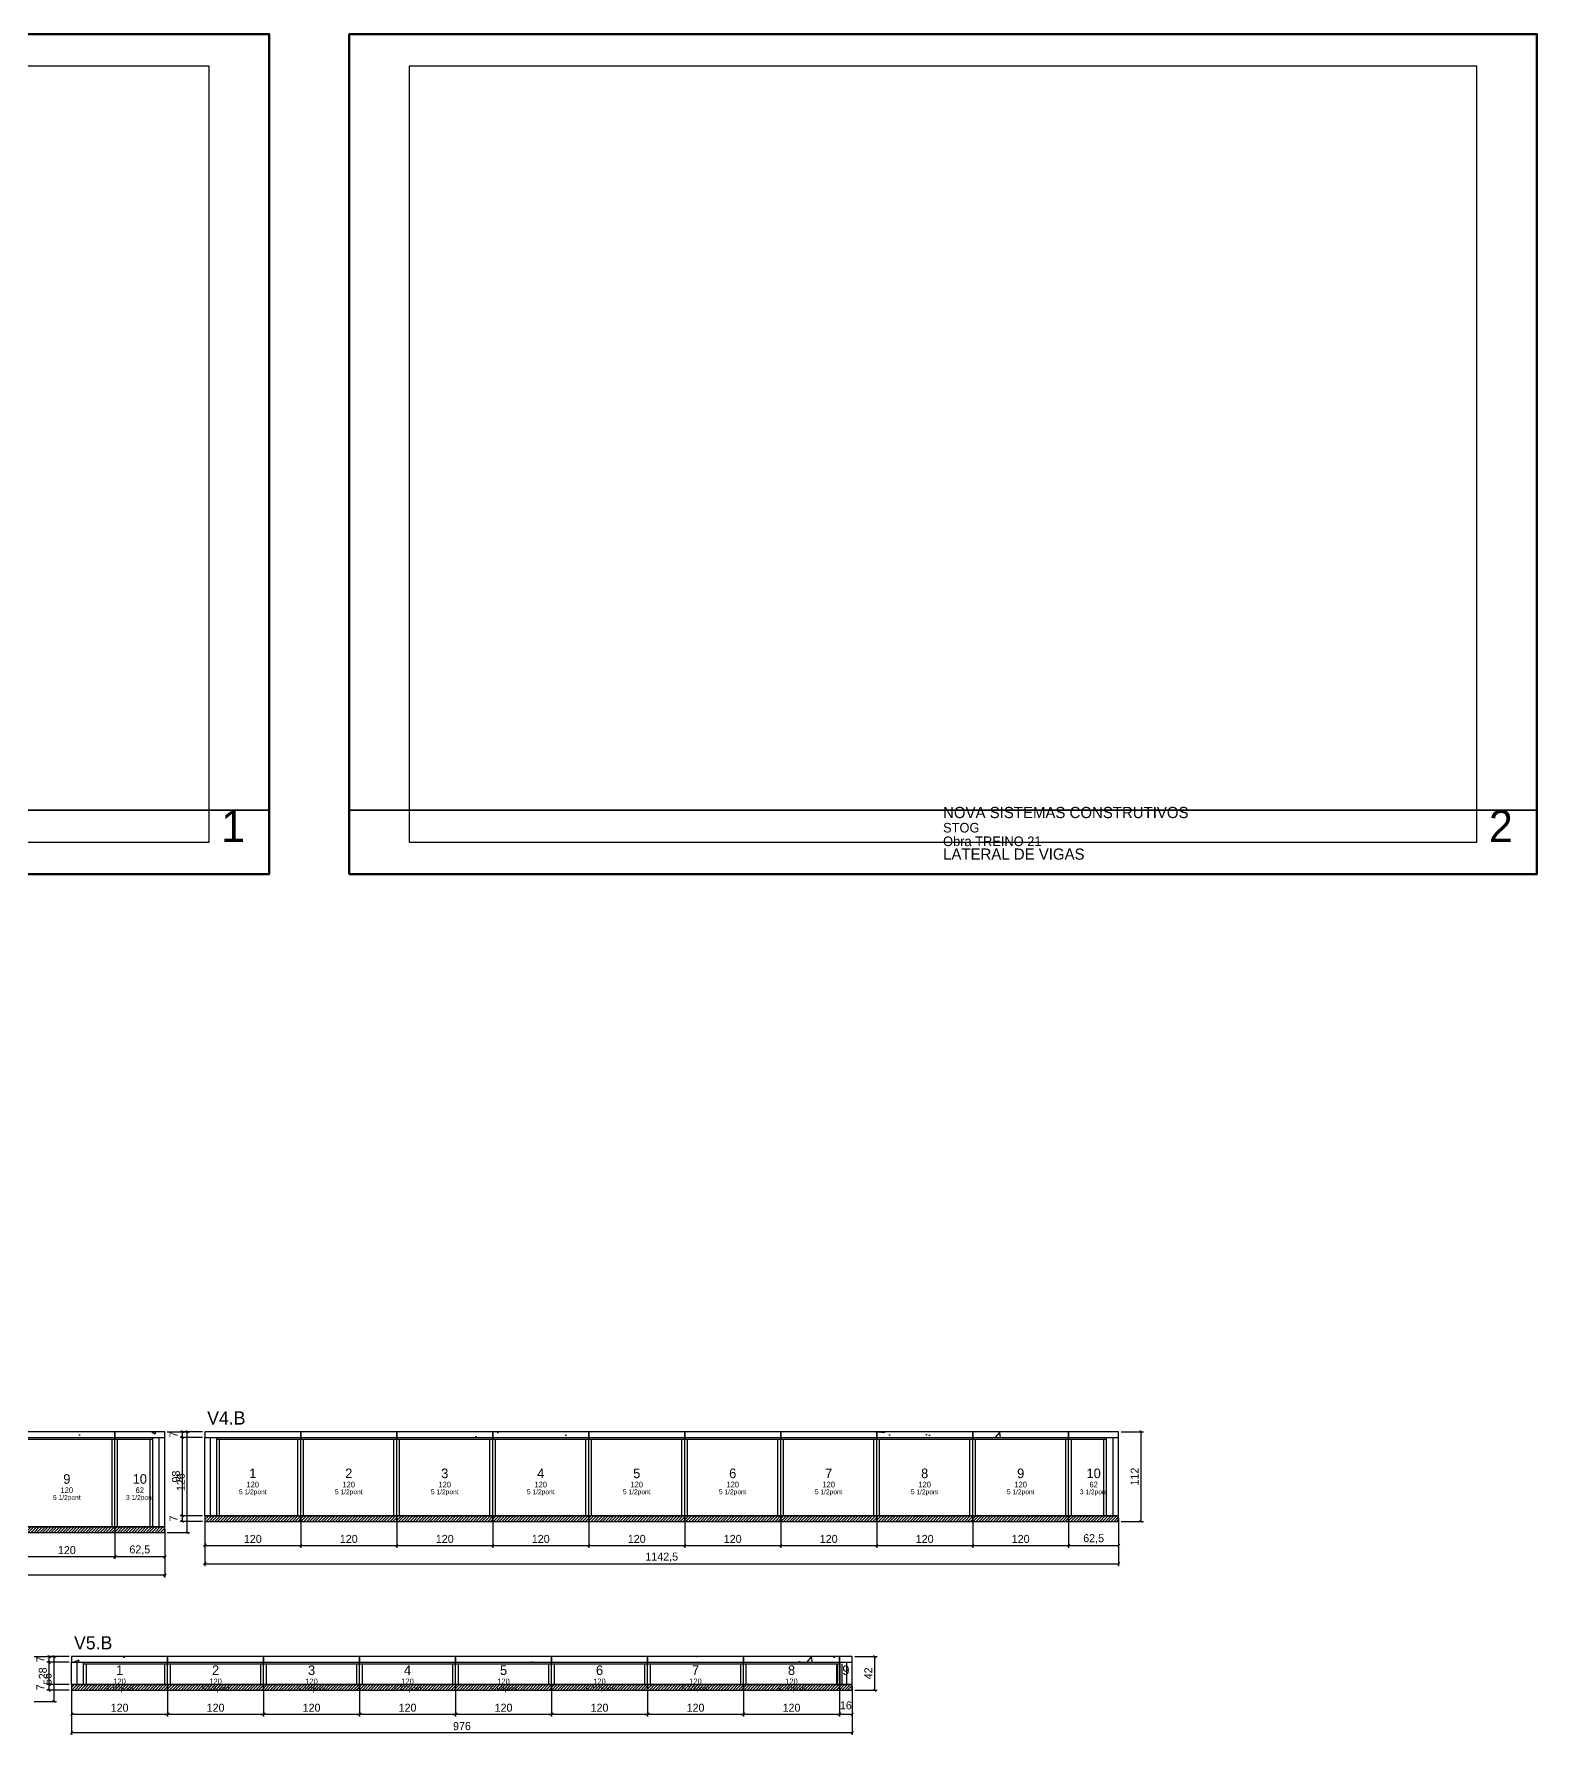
# Model space of a CAD drawing. Extents: x -69 to 3070, y -7974 to 1250.
# Drawn here: x 1191 to 3070, y -876 to 1250 of the extents above; entities that cross this region are included whole.
import ezdxf
from ezdxf.enums import TextEntityAlignment as Align

# ---------------------------------------------------------------- set-up
doc = ezdxf.new("R2010")
doc.units = 0
for name, color, linetype in [('5', 5, 'Continuous'), ('CARIMBO', 255, 'Continuous'), ('COTA', 241, 'Continuous'), ('Folhas', 255, 'Continuous'), ('Hachura', 251, 'Continuous'), ('NOMENCLATURA', 7, 'Continuous'), ('Painéis', 200, 'Continuous'), ('SARR_2.2x7', 40, 'Continuous'), ('SARR_3.5x7', 81, 'Continuous'), ('texto', 7, 'Continuous')]:
    doc.layers.add(name, color=color, linetype=linetype)
doc.dimstyles.new('PAINEL', dxfattribs={"dimtxt": 10, "dimasz": 3, "dimexe": 3, "dimexo": 3, "dimgap": 3, "dimtad": 1, "dimblk": 'OBLIQUE', "dimblk1": 'OBLIQUE', "dimcen": 2.5, "dimclrd": 4, "dimclre": 4, "dimclrt": 240, "dimazin": 3, "dimtfac": 1, "dimtmove": 0, "dimatfit": 3})

# ---------------------------------------------------------------- blocks, each defined once
blk = doc.blocks.new('_OBLIQUE')
at = {"color": 0, "linetype": 'BYBLOCK'}
blk.add_line((-0.5, -0.5), (0.5, 0.5), dxfattribs=at)

msp = doc.modelspace()

# ---------------------------------------------------------------- hatches: boundary and pattern name
at = {"layer": 'Hachura'}
h = msp.add_hatch(dxfattribs=at)
h.set_pattern_fill('AR-CONC', scale=0.8)
h.paths.add_polyline_path([(1172, -504), (1292, -504), (1292, -497), (1172, -497)])
h = msp.add_hatch(dxfattribs=at)
h.set_pattern_fill('AR-CONC', scale=0.8)
h.paths.add_polyline_path([(1292, -504), (1354.5, -504), (1354.5, -497), (1292, -497)])
h = msp.add_hatch(dxfattribs=at)
h.set_pattern_fill('AR-CONC', scale=0.8)
h.paths.add_polyline_path([(1404.5, -504), (1524.5, -504), (1524.5, -497), (1404.5, -497)])
h = msp.add_hatch(dxfattribs=at)
h.set_pattern_fill('AR-CONC', scale=0.8)
h.paths.add_polyline_path([(1524.5, -504), (1644.5, -504), (1644.5, -497), (1524.5, -497)])
h = msp.add_hatch(dxfattribs=at)
h.set_pattern_fill('AR-CONC', scale=0.8)
h.paths.add_polyline_path([(1644.5, -504), (1764.5, -504), (1764.5, -497), (1644.5, -497)])
h = msp.add_hatch(dxfattribs=at)
h.set_pattern_fill('AR-CONC', scale=0.8)
h.paths.add_polyline_path([(1764.5, -504), (1884.5, -504), (1884.5, -497), (1764.5, -497)])
h = msp.add_hatch(dxfattribs=at)
h.set_pattern_fill('AR-CONC', scale=0.8)
h.paths.add_polyline_path([(1884.5, -504), (2004.5, -504), (2004.5, -497), (1884.5, -497)])
h = msp.add_hatch(dxfattribs=at)
h.set_pattern_fill('AR-CONC', scale=0.8)
h.paths.add_polyline_path([(2004.5, -504), (2124.5, -504), (2124.5, -497), (2004.5, -497)])
h = msp.add_hatch(dxfattribs=at)
h.set_pattern_fill('AR-CONC', scale=0.8)
h.paths.add_polyline_path([(2124.5, -504), (2244.5, -504), (2244.5, -497), (2124.5, -497)])
h = msp.add_hatch(dxfattribs=at)
h.set_pattern_fill('AR-CONC', scale=0.8)
h.paths.add_polyline_path([(2244.5, -504), (2364.5, -504), (2364.5, -497), (2244.5, -497)])
h = msp.add_hatch(dxfattribs=at)
h.set_pattern_fill('AR-CONC', scale=0.8)
h.paths.add_polyline_path([(2364.5, -504), (2484.5, -504), (2484.5, -497), (2364.5, -497)])
h = msp.add_hatch(dxfattribs=at)
h.set_pattern_fill('AR-CONC', scale=0.8)
h.paths.add_polyline_path([(2484.5, -504), (2547, -504), (2547, -497), (2484.5, -497)])
h = msp.add_hatch(dxfattribs=at)
h.set_pattern_fill('ANSI31', scale=0.8)
h.paths.add_polyline_path([(1172, -623), (1292, -623), (1292, -616), (1172, -616)])
h = msp.add_hatch(dxfattribs=at)
h.set_pattern_fill('ANSI31', scale=0.8)
h.paths.add_polyline_path([(1292, -623), (1354.5, -623), (1354.5, -616), (1292, -616)])
h = msp.add_hatch(dxfattribs=at)
h.set_pattern_fill('ANSI31', scale=0.8)
h.paths.add_polyline_path([(1404.5, -609), (1524.5, -609), (1524.5, -602), (1404.5, -602)])
h = msp.add_hatch(dxfattribs=at)
h.set_pattern_fill('ANSI31', scale=0.8)
h.paths.add_polyline_path([(1524.5, -609), (1644.5, -609), (1644.5, -602), (1524.5, -602)])
h = msp.add_hatch(dxfattribs=at)
h.set_pattern_fill('ANSI31', scale=0.8)
h.paths.add_polyline_path([(1644.5, -609), (1764.5, -609), (1764.5, -602), (1644.5, -602)])
h = msp.add_hatch(dxfattribs=at)
h.set_pattern_fill('ANSI31', scale=0.8)
h.paths.add_polyline_path([(1764.5, -609), (1884.5, -609), (1884.5, -602), (1764.5, -602)])
h = msp.add_hatch(dxfattribs=at)
h.set_pattern_fill('ANSI31', scale=0.8)
h.paths.add_polyline_path([(1884.5, -609), (2004.5, -609), (2004.5, -602), (1884.5, -602)])
h = msp.add_hatch(dxfattribs=at)
h.set_pattern_fill('ANSI31', scale=0.8)
h.paths.add_polyline_path([(2004.5, -609), (2124.5, -609), (2124.5, -602), (2004.5, -602)])
h = msp.add_hatch(dxfattribs=at)
h.set_pattern_fill('ANSI31', scale=0.8)
h.paths.add_polyline_path([(2124.5, -609), (2244.5, -609), (2244.5, -602), (2124.5, -602)])
h = msp.add_hatch(dxfattribs=at)
h.set_pattern_fill('ANSI31', scale=0.8)
h.paths.add_polyline_path([(2244.5, -609), (2364.5, -609), (2364.5, -602), (2244.5, -602)])
h = msp.add_hatch(dxfattribs=at)
h.set_pattern_fill('ANSI31', scale=0.8)
h.paths.add_polyline_path([(2364.5, -609), (2484.5, -609), (2484.5, -602), (2364.5, -602)])
h = msp.add_hatch(dxfattribs=at)
h.set_pattern_fill('ANSI31', scale=0.8)
h.paths.add_polyline_path([(2484.5, -609), (2547, -609), (2547, -602), (2484.5, -602)])
h = msp.add_hatch(dxfattribs=at)
h.set_pattern_fill('AR-CONC', scale=0.8)
h.paths.add_polyline_path([(1238, -785), (1358, -785), (1358, -778), (1238, -778)])
h = msp.add_hatch(dxfattribs=at)
h.set_pattern_fill('AR-CONC', scale=0.8)
h.paths.add_polyline_path([(1358, -785), (1478, -785), (1478, -778), (1358, -778)])
h = msp.add_hatch(dxfattribs=at)
h.set_pattern_fill('AR-CONC', scale=0.8)
h.paths.add_polyline_path([(1478, -785), (1598, -785), (1598, -778), (1478, -778)])
h = msp.add_hatch(dxfattribs=at)
h.set_pattern_fill('AR-CONC', scale=0.8)
h.paths.add_polyline_path([(1598, -785), (1718, -785), (1718, -778), (1598, -778)])
h = msp.add_hatch(dxfattribs=at)
h.set_pattern_fill('AR-CONC', scale=0.8)
h.paths.add_polyline_path([(1718, -785), (1838, -785), (1838, -778), (1718, -778)])
h = msp.add_hatch(dxfattribs=at)
h.set_pattern_fill('AR-CONC', scale=0.8)
h.paths.add_polyline_path([(1838, -785), (1958, -785), (1958, -778), (1838, -778)])
h = msp.add_hatch(dxfattribs=at)
h.set_pattern_fill('AR-CONC', scale=0.8)
h.paths.add_polyline_path([(1958, -785), (2078, -785), (2078, -778), (1958, -778)])
h = msp.add_hatch(dxfattribs=at)
h.set_pattern_fill('AR-CONC', scale=0.8)
h.paths.add_polyline_path([(2078, -785), (2198, -785), (2198, -778), (2078, -778)])
h = msp.add_hatch(dxfattribs=at)
h.set_pattern_fill('AR-CONC', scale=0.8)
h.paths.add_polyline_path([(2198, -785), (2214, -785), (2214, -778), (2198, -778)])
h = msp.add_hatch(dxfattribs=at)
h.set_pattern_fill('ANSI31', scale=0.8)
h.paths.add_polyline_path([(1238, -820), (1358, -820), (1358, -813), (1238, -813)])
h = msp.add_hatch(dxfattribs=at)
h.set_pattern_fill('ANSI31', scale=0.8)
h.paths.add_polyline_path([(1358, -820), (1478, -820), (1478, -813), (1358, -813)])
h = msp.add_hatch(dxfattribs=at)
h.set_pattern_fill('ANSI31', scale=0.8)
h.paths.add_polyline_path([(1478, -820), (1598, -820), (1598, -813), (1478, -813)])
h = msp.add_hatch(dxfattribs=at)
h.set_pattern_fill('ANSI31', scale=0.8)
h.paths.add_polyline_path([(1598, -820), (1718, -820), (1718, -813), (1598, -813)])
h = msp.add_hatch(dxfattribs=at)
h.set_pattern_fill('ANSI31', scale=0.8)
h.paths.add_polyline_path([(1718, -820), (1838, -820), (1838, -813), (1718, -813)])
h = msp.add_hatch(dxfattribs=at)
h.set_pattern_fill('ANSI31', scale=0.8)
h.paths.add_polyline_path([(1838, -820), (1958, -820), (1958, -813), (1838, -813)])
h = msp.add_hatch(dxfattribs=at)
h.set_pattern_fill('ANSI31', scale=0.8)
h.paths.add_polyline_path([(1958, -820), (2078, -820), (2078, -813), (1958, -813)])
h = msp.add_hatch(dxfattribs=at)
h.set_pattern_fill('ANSI31', scale=0.8)
h.paths.add_polyline_path([(2078, -820), (2198, -820), (2198, -813), (2078, -813)])
h = msp.add_hatch(dxfattribs=at)
h.set_pattern_fill('ANSI31', scale=0.8)
h.paths.add_polyline_path([(2198, -820), (2214, -820), (2214, -813), (2198, -813)])

# ---------------------------------------------------------------- linework, layer by layer
at = {"layer": 'CARIMBO', "lineweight": 35}
for p, q in [((0, 280), (1485, 280)), ((1585, 280), (3070, 280))]:
    msp.add_line(p, q, dxfattribs=at)
at = {"layer": 'Folhas', "lineweight": 50}
for points in [[(0, 200), (1485, 200), (1485, 1250), (0, 1250)], [(1585, 200), (3070, 200), (3070, 1250), (1585, 1250)]]:
    msp.add_lwpolyline(points, close=True, dxfattribs=at)
at = {"layer": 'Folhas', "lineweight": 25}
for points in [[(75, 240), (1410, 240), (1410, 1210), (75, 1210)], [(1660, 240), (2995, 240), (2995, 1210), (1660, 1210)]]:
    msp.add_lwpolyline(points, close=True, dxfattribs=at)
at = {"layer": 'Painéis'}
for p, q in [((1172, -504), (1292, -504)), ((1292, -616), (1292, -504)), ((1292, -616), (1292, -504)), ((1292, -504), (1354.5, -504)), ((1292, -616), (1292, -504)), ((1354.5, -616), (1354.5, -504)), ((1404.5, -504), (1524.5, -504)), ((1404.5, -602), (1404.5, -504)), ((1524.5, -602), (1524.5, -504)), ((1524.5, -602), (1524.5, -504)), ((1524.5, -504), (1644.5, -504)), ((1524.5, -602), (1524.5, -504)), ((1644.5, -602), (1644.5, -504)), ((1644.5, -602), (1644.5, -504)), ((1644.5, -504), (1764.5, -504)), ((1644.5, -602), (1644.5, -504)), ((1764.5, -602), (1764.5, -504)), ((1764.5, -602), (1764.5, -504)), ((1764.5, -504), (1884.5, -504)), ((1764.5, -602), (1764.5, -504)), ((1884.5, -602), (1884.5, -504)), ((1884.5, -602), (1884.5, -504)), ((1884.5, -504), (2004.5, -504)), ((1884.5, -602), (1884.5, -504)), ((2004.5, -602), (2004.5, -504)), ((2004.5, -602), (2004.5, -504)), ((2004.5, -504), (2124.5, -504)), ((2004.5, -602), (2004.5, -504)), ((2124.5, -602), (2124.5, -504)), ((2124.5, -602), (2124.5, -504)), ((2124.5, -504), (2244.5, -504)), ((2124.5, -602), (2124.5, -504)), ((2244.5, -602), (2244.5, -504)), ((2244.5, -602), (2244.5, -504)), ((2244.5, -504), (2364.5, -504)), ((2244.5, -602), (2244.5, -504)), ((2364.5, -602), (2364.5, -504)), ((2364.5, -602), (2364.5, -504)), ((2364.5, -504), (2484.5, -504)), ((2364.5, -602), (2364.5, -504)), ((2484.5, -602), (2484.5, -504)), ((2484.5, -602), (2484.5, -504)), ((2484.5, -504), (2547, -504)), ((2484.5, -602), (2484.5, -504)), ((2547, -602), (2547, -504)), ((1172, -616), (1292, -616)), ((1292, -616), (1354.5, -616)), ((1404.5, -602), (1524.5, -602)), ((1524.5, -602), (1644.5, -602)), ((1644.5, -602), (1764.5, -602)), ((1764.5, -602), (1884.5, -602)), ((1884.5, -602), (2004.5, -602)), ((2004.5, -602), (2124.5, -602)), ((2124.5, -602), (2244.5, -602)), ((2244.5, -602), (2364.5, -602)), ((2364.5, -602), (2484.5, -602)), ((2484.5, -602), (2547, -602)), ((1238, -785), (1358, -785)), ((1238, -813), (1238, -785)), ((1358, -813), (1358, -785)), ((1358, -813), (1358, -785)), ((1358, -785), (1478, -785)), ((1358, -813), (1358, -785)), ((1478, -813), (1478, -785)), ((1478, -813), (1478, -785)), ((1478, -785), (1598, -785)), ((1478, -813), (1478, -785)), ((1598, -813), (1598, -785)), ((1598, -813), (1598, -785)), ((1598, -785), (1718, -785)), ((1598, -813), (1598, -785)), ((1718, -813), (1718, -785)), ((1718, -813), (1718, -785)), ((1718, -785), (1838, -785)), ((1718, -813), (1718, -785)), ((1838, -813), (1838, -785)), ((1838, -813), (1838, -785)), ((1838, -785), (1958, -785)), ((1838, -813), (1838, -785)), ((1958, -813), (1958, -785)), ((1958, -813), (1958, -785)), ((1958, -785), (2078, -785)), ((1958, -813), (1958, -785)), ((2078, -813), (2078, -785)), ((2078, -813), (2078, -785)), ((2078, -785), (2198, -785)), ((2078, -813), (2078, -785)), ((2198, -813), (2198, -785)), ((2198, -813), (2198, -785)), ((2198, -785), (2214, -785)), ((2198, -813), (2198, -785)), ((2214, -813), (2214, -785)), ((1238, -813), (1358, -813)), ((1358, -813), (1478, -813)), ((1478, -813), (1598, -813)), ((1598, -813), (1718, -813)), ((1718, -813), (1838, -813)), ((1838, -813), (1958, -813)), ((1958, -813), (2078, -813)), ((2078, -813), (2198, -813)), ((2198, -813), (2214, -813))]:
    msp.add_line(p, q, dxfattribs=at)
at = {"layer": 'Painéis', "color": 8}
for points in [[(1172, -504), (1292, -504), (1292, -497), (1172, -497)], [(1292, -504), (1354.5, -504), (1354.5, -497), (1292, -497)], [(1404.5, -504), (1524.5, -504), (1524.5, -497), (1404.5, -497)], [(1524.5, -504), (1644.5, -504), (1644.5, -497), (1524.5, -497)], [(1644.5, -504), (1764.5, -504), (1764.5, -497), (1644.5, -497)], [(1764.5, -504), (1884.5, -504), (1884.5, -497), (1764.5, -497)], [(1884.5, -504), (2004.5, -504), (2004.5, -497), (1884.5, -497)], [(2004.5, -504), (2124.5, -504), (2124.5, -497), (2004.5, -497)], [(2124.5, -504), (2244.5, -504), (2244.5, -497), (2124.5, -497)], [(2244.5, -504), (2364.5, -504), (2364.5, -497), (2244.5, -497)], [(2364.5, -504), (2484.5, -504), (2484.5, -497), (2364.5, -497)], [(2484.5, -504), (2547, -504), (2547, -497), (2484.5, -497)], [(1172, -623), (1292, -623), (1292, -616), (1172, -616)], [(1292, -623), (1354.5, -623), (1354.5, -616), (1292, -616)], [(1404.5, -609), (1524.5, -609), (1524.5, -602), (1404.5, -602)], [(1524.5, -609), (1644.5, -609), (1644.5, -602), (1524.5, -602)], [(1644.5, -609), (1764.5, -609), (1764.5, -602), (1644.5, -602)], [(1764.5, -609), (1884.5, -609), (1884.5, -602), (1764.5, -602)], [(1884.5, -609), (2004.5, -609), (2004.5, -602), (1884.5, -602)], [(2004.5, -609), (2124.5, -609), (2124.5, -602), (2004.5, -602)], [(2124.5, -609), (2244.5, -609), (2244.5, -602), (2124.5, -602)], [(2244.5, -609), (2364.5, -609), (2364.5, -602), (2244.5, -602)], [(2364.5, -609), (2484.5, -609), (2484.5, -602), (2364.5, -602)], [(2484.5, -609), (2547, -609), (2547, -602), (2484.5, -602)], [(1238, -785), (1358, -785), (1358, -778), (1238, -778)], [(1358, -785), (1478, -785), (1478, -778), (1358, -778)], [(1478, -785), (1598, -785), (1598, -778), (1478, -778)], [(1598, -785), (1718, -785), (1718, -778), (1598, -778)], [(1718, -785), (1838, -785), (1838, -778), (1718, -778)], [(1838, -785), (1958, -785), (1958, -778), (1838, -778)], [(1958, -785), (2078, -785), (2078, -778), (1958, -778)], [(2078, -785), (2198, -785), (2198, -778), (2078, -778)], [(2198, -785), (2214, -785), (2214, -778), (2198, -778)], [(1238, -820), (1358, -820), (1358, -813), (1238, -813)], [(1358, -820), (1478, -820), (1478, -813), (1358, -813)], [(1478, -820), (1598, -820), (1598, -813), (1478, -813)], [(1598, -820), (1718, -820), (1718, -813), (1598, -813)], [(1718, -820), (1838, -820), (1838, -813), (1718, -813)], [(1838, -820), (1958, -820), (1958, -813), (1838, -813)], [(1958, -820), (2078, -820), (2078, -813), (1958, -813)], [(2078, -820), (2198, -820), (2198, -813), (2078, -813)], [(2198, -820), (2214, -820), (2214, -813), (2198, -813)]]:
    msp.add_lwpolyline(points, close=True, dxfattribs=at)
at = {"layer": 'SARR_2.2x7'}
for p, q in [((1172, -506.2), (1292, -506.2)), ((1292, -506.2), (1339.5, -506.2)), ((1347.5, -616), (1347.5, -504)), ((1411.5, -602), (1411.5, -504)), ((1419.5, -506.2), (1524.5, -506.2)), ((1524.5, -506.2), (1644.5, -506.2)), ((1644.5, -506.2), (1764.5, -506.2)), ((1764.5, -506.2), (1884.5, -506.2)), ((1884.5, -506.2), (2004.5, -506.2)), ((2004.5, -506.2), (2124.5, -506.2)), ((2124.5, -506.2), (2244.5, -506.2)), ((2244.5, -506.2), (2364.5, -506.2)), ((2364.5, -506.2), (2484.5, -506.2)), ((2484.5, -506.2), (2532, -506.2)), ((2540, -602), (2540, -504)), ((1245, -813), (1245, -785)), ((2207, -813), (2207, -785)), ((1253, -787.2), (1358, -787.2)), ((1358, -787.2), (1478, -787.2)), ((1478, -787.2), (1598, -787.2)), ((1598, -787.2), (1718, -787.2)), ((1718, -787.2), (1838, -787.2)), ((1838, -787.2), (1958, -787.2)), ((1958, -787.2), (2078, -787.2)), ((2078, -787.2), (2198, -787.2))]:
    msp.add_line(p, q, dxfattribs=at)
at = {"layer": 'SARR_3.5x7'}
for p, q in [((1288.5, -616), (1288.5, -506.2)), ((1292, -616), (1292, -504)), ((1292, -616), (1292, -504)), ((1295.5, -616), (1295.5, -506.2)), ((1336, -616), (1336, -506.2)), ((1339.5, -616), (1339.5, -504)), ((1419.5, -602), (1419.5, -504)), ((1423, -602), (1423, -506.2)), ((1521, -602), (1521, -506.2)), ((1524.5, -602), (1524.5, -504)), ((1524.5, -602), (1524.5, -504)), ((1528, -602), (1528, -506.2)), ((1641, -602), (1641, -506.2)), ((1644.5, -602), (1644.5, -504)), ((1644.5, -602), (1644.5, -504)), ((1648, -602), (1648, -506.2)), ((1761, -602), (1761, -506.2)), ((1764.5, -602), (1764.5, -504)), ((1764.5, -602), (1764.5, -504)), ((1768, -602), (1768, -506.2)), ((1881, -602), (1881, -506.2)), ((1884.5, -602), (1884.5, -504)), ((1884.5, -602), (1884.5, -504)), ((1888, -602), (1888, -506.2)), ((2001, -602), (2001, -506.2)), ((2004.5, -602), (2004.5, -504)), ((2004.5, -602), (2004.5, -504)), ((2008, -602), (2008, -506.2)), ((2121, -602), (2121, -506.2)), ((2124.5, -602), (2124.5, -504)), ((2124.5, -602), (2124.5, -504)), ((2128, -602), (2128, -506.2)), ((2241, -602), (2241, -506.2)), ((2244.5, -602), (2244.5, -504)), ((2244.5, -602), (2244.5, -504)), ((2248, -602), (2248, -506.2)), ((2361, -602), (2361, -506.2)), ((2364.5, -602), (2364.5, -504)), ((2364.5, -602), (2364.5, -504)), ((2368, -602), (2368, -506.2)), ((2481, -602), (2481, -506.2)), ((2484.5, -602), (2484.5, -504)), ((2484.5, -602), (2484.5, -504)), ((2488, -602), (2488, -506.2)), ((2528.5, -602), (2528.5, -506.2)), ((2532, -602), (2532, -504)), ((1288.5, -616), (1292, -616)), ((1292, -616), (1295.5, -616)), ((1336, -616), (1339.5, -616)), ((1419.5, -602), (1423, -602)), ((1521, -602), (1524.5, -602)), ((1524.5, -602), (1528, -602)), ((1641, -602), (1644.5, -602)), ((1644.5, -602), (1648, -602)), ((1761, -602), (1764.5, -602)), ((1764.5, -602), (1768, -602)), ((1881, -602), (1884.5, -602)), ((1884.5, -602), (1888, -602)), ((2001, -602), (2004.5, -602)), ((2004.5, -602), (2008, -602)), ((2121, -602), (2124.5, -602)), ((2124.5, -602), (2128, -602)), ((2241, -602), (2244.5, -602)), ((2244.5, -602), (2248, -602)), ((2361, -602), (2364.5, -602)), ((2364.5, -602), (2368, -602)), ((2481, -602), (2484.5, -602)), ((2484.5, -602), (2488, -602)), ((2528.5, -602), (2532, -602)), ((1253, -813), (1253, -785)), ((1358, -813), (1358, -785)), ((1358, -813), (1358, -785)), ((1478, -813), (1478, -785)), ((1478, -813), (1478, -785)), ((1598, -813), (1598, -785)), ((1598, -813), (1598, -785)), ((1718, -813), (1718, -785)), ((1718, -813), (1718, -785)), ((1838, -813), (1838, -785)), ((1838, -813), (1838, -785)), ((1958, -813), (1958, -785)), ((1958, -813), (1958, -785)), ((2078, -813), (2078, -785)), ((2078, -813), (2078, -785)), ((2198, -813), (2198, -785)), ((2198, -813), (2198, -785)), ((2199, -813), (2199, -785)), ((1256.5, -813), (1256.5, -787.2)), ((1354.5, -813), (1354.5, -787.2)), ((1361.5, -813), (1361.5, -787.2)), ((1474.5, -813), (1474.5, -787.2)), ((1481.5, -813), (1481.5, -787.2)), ((1594.5, -813), (1594.5, -787.2)), ((1601.5, -813), (1601.5, -787.2)), ((1714.5, -813), (1714.5, -787.2)), ((1721.5, -813), (1721.5, -787.2)), ((1834.5, -813), (1834.5, -787.2)), ((1841.5, -813), (1841.5, -787.2)), ((1954.5, -813), (1954.5, -787.2)), ((1961.5, -813), (1961.5, -787.2)), ((2074.5, -813), (2074.5, -787.2)), ((2081.5, -813), (2081.5, -787.2)), ((2194.5, -813), (2194.5, -787.2)), ((2195.5, -813), (2195.5, -787.2)), ((2201.5, -813), (2201.5, -787.2)), ((1253, -813), (1256.5, -813)), ((1354.5, -813), (1358, -813)), ((1358, -813), (1361.5, -813)), ((1474.5, -813), (1478, -813)), ((1478, -813), (1481.5, -813)), ((1594.5, -813), (1598, -813)), ((1598, -813), (1601.5, -813)), ((1714.5, -813), (1718, -813)), ((1718, -813), (1721.5, -813)), ((1834.5, -813), (1838, -813)), ((1838, -813), (1841.5, -813)), ((1954.5, -813), (1958, -813)), ((1958, -813), (1961.5, -813)), ((2074.5, -813), (2078, -813)), ((2078, -813), (2081.5, -813)), ((2194.5, -813), (2198, -813)), ((2195.5, -813), (2199, -813)), ((2198, -813), (2201.5, -813))]:
    msp.add_line(p, q, dxfattribs=at)

# ---------------------------------------------------------------- texts
at = {"layer": '5'}
for s, height, p in [('9', 12, (1232, -556)), ('10', 12, (1323.25, -556)), ('1', 12, (1464.5, -549)), ('2', 12, (1584.5, -549)), ('3', 12, (1704.5, -549)), ('4', 12, (1824.5, -549)), ('5', 12, (1944.5, -549)), ('6', 12, (2064.5, -549)), ('7', 12, (2184.5, -549)), ('8', 12, (2304.5, -549)), ('9', 12, (2424.5, -549)), ('10', 12, (2515.75, -549)), ('120', 7, (1232, -570)), ('62', 7, (1323.25, -570)), ('120', 7, (1464.5, -563)), ('120', 7, (1584.5, -563)), ('120', 7, (1704.5, -563)), ('120', 7, (1824.5, -563)), ('120', 7, (1944.5, -563)), ('120', 7, (2064.5, -563)), ('120', 7, (2184.5, -563)), ('120', 7, (2304.5, -563)), ('120', 7, (2424.5, -563)), ('62', 7, (2515.75, -563)), ('120', 7, (1298, -809)), ('1', 12, (1298, -795)), ('120', 7, (1418, -809)), ('2', 12, (1418, -795)), ('120', 7, (1538, -809)), ('3', 12, (1538, -795)), ('120', 7, (1658, -809)), ('4', 12, (1658, -795)), ('120', 7, (1778, -809)), ('5', 12, (1778, -795)), ('120', 7, (1898, -809)), ('6', 12, (1898, -795)), ('120', 7, (2018, -809)), ('7', 12, (2018, -795)), ('120', 7, (2138, -809)), ('8', 12, (2138, -795)), ('9', 12, (2206, -795))]:
    msp.add_text(s, height=height, dxfattribs=at).set_placement(p, align=Align.MIDDLE_CENTER)
at = {"layer": 'CARIMBO'}
for s, height, p in [('1', 40, (1425, 240)), ('NOVA SISTEMAS CONSTRUTIVOS', 14, (2327.5, 270)), ('2', 40, (3010, 240)), ('STOG', 12, (2327.5, 252)), ('Obra TREINO 21', 12, (2327.5, 235)), ('LATERAL DE VIGAS', 14, (2327.5, 218))]:
    msp.add_text(s, height=height, dxfattribs=at).set_placement(p)
at = {"layer": 'NOMENCLATURA'}
for s, p in [('V4.B', (1407.5, -488)), ('V5.B', (1241, -769))]:
    msp.add_text(s, height=16.5, dxfattribs=at).set_placement(p)
at = {"layer": 'texto', "char_height": 6, "attachment_point": 5}
for s, insert in [('5 1/2pont', (1464.5, -573)), ('5 1/2pont', (1584.5, -573)), ('5 1/2pont', (1704.5, -573)), ('5 1/2pont', (1824.5, -573)), ('5 1/2pont', (1944.5, -573)), ('5 1/2pont', (2064.5, -573)), ('5 1/2pont', (2184.5, -573)), ('5 1/2pont', (2304.5, -573)), ('5 1/2pont', (2424.5, -573)), ('3 1/2pont', (2515.75, -573)), ('5 1/2pont', (1232, -580)), ('3 1/2pont', (1323.25, -580)), ('5 1/2pont', (1298, -819)), ('5 1/2pont', (1418, -819)), ('5 1/2pont', (1538, -819)), ('5 1/2pont', (1658, -819)), ('5 1/2pont', (1778, -819)), ('5 1/2pont', (1898, -819)), ('5 1/2pont', (2018, -819)), ('5 1/2pont', (2138, -819))]:
    msp.add_mtext(s, dxfattribs=dict(at, insert=insert))

# ---------------------------------------------------------------- dimensions: what is measured, and where the dimension line sits
at = {"layer": 'COTA'}
for base, p1, p2 in [((1382.5, -623), (1354.5, -623), (1354.5, -497)), ((1376.5, -504), (1404.5, -504), (1404.5, -497)), ((1376.5, -602), (1404.5, -602), (1404.5, -504)), ((2575, -609), (2547, -609), (2547, -497)), ((1376.5, -609), (1404.5, -609), (1404.5, -602)), ((1216, -834), (1188, -834), (1188, -778)), ((1210, -785), (1238, -785), (1238, -778)), ((1210, -813), (1238, -813), (1238, -785)), ((2242, -820), (2214, -820), (2214, -778)), ((1210, -820), (1238, -820), (1238, -813))]:
    msp.add_linear_dim(base=base, p1=p1, p2=p2, angle=90, dimstyle='PAINEL', dxfattribs=at).render()
for base, p1, p2 in [((212, -676), (212, -616), (1354.5, -616)), ((1172, -653), (1172, -616), (1292, -616)), ((1292, -653), (1292, -616), (1354.5, -616)), ((1404.5, -639), (1404.5, -602), (1524.5, -602)), ((1404.5, -662), (1404.5, -602), (2547, -602)), ((1524.5, -639), (1524.5, -602), (1644.5, -602)), ((1644.5, -639), (1644.5, -602), (1764.5, -602)), ((1764.5, -639), (1764.5, -602), (1884.5, -602)), ((1884.5, -639), (1884.5, -602), (2004.5, -602)), ((2004.5, -639), (2004.5, -602), (2124.5, -602)), ((2124.5, -639), (2124.5, -602), (2244.5, -602)), ((2244.5, -639), (2244.5, -602), (2364.5, -602)), ((2364.5, -639), (2364.5, -602), (2484.5, -602)), ((2484.5, -639), (2484.5, -602), (2547, -602)), ((1238, -850), (1238, -813), (1358, -813)), ((1238, -873), (1238, -813), (2214, -813)), ((1358, -850), (1358, -813), (1478, -813)), ((1478, -850), (1478, -813), (1598, -813)), ((1598, -850), (1598, -813), (1718, -813)), ((1718, -850), (1718, -813), (1838, -813)), ((1838, -850), (1838, -813), (1958, -813)), ((1958, -850), (1958, -813), (2078, -813)), ((2078, -850), (2078, -813), (2198, -813)), ((2198, -850), (2198, -813), (2214, -813))]:
    msp.add_linear_dim(base=base, p1=p1, p2=p2, dimstyle='PAINEL', dxfattribs=at).render()

doc.saveas('drawing.dxf')
